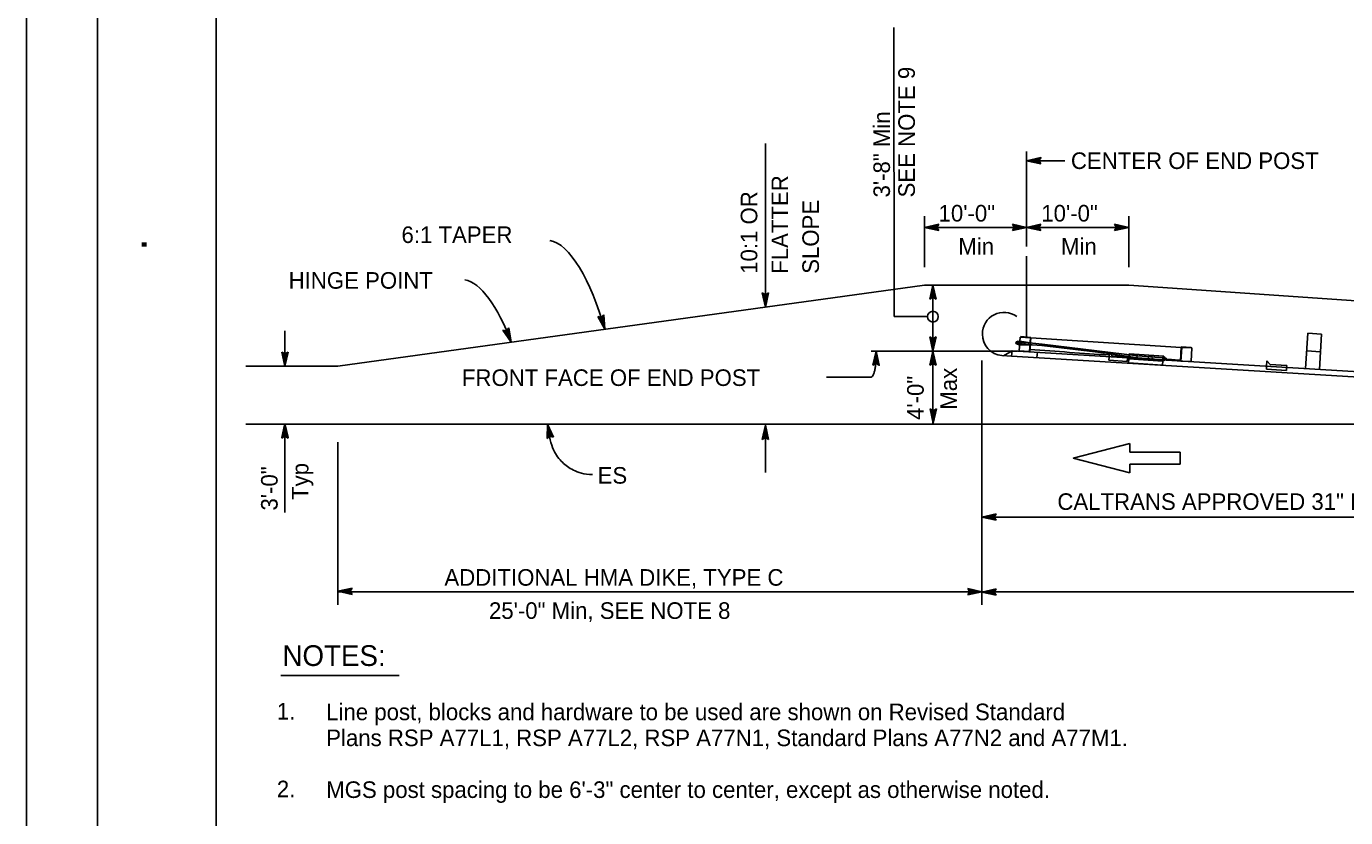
# Model space of a CAD drawing. Extents: x -893 to 867, y -474 to 712.
# Drawn here: x -893 to -337, y -124 to 210 of the extents above; entities that cross this region are included whole.
import ezdxf

# ---------------------------------------------------------------- set-up
doc = ezdxf.new("R2010")
doc.units = 0
for name, color, linetype in [('10 Sheet Format', 7, 'Continuous'), ('56 Stage 3 Anno', 7, 'Continuous'), ('57 Undefined', 7, 'Continuous'), ('60 Nongeo Data', 7, 'Continuous')]:
    doc.layers.add(name, color=color, linetype=linetype)

msp = doc.modelspace()

# ---------------------------------------------------------------- linework, layer by layer
at = {"layer": '10 Sheet Format'}
msp.add_line((-813.45, 643.96), (-813.45, -406.04), dxfattribs=at)
for points in [[(-893.45, -474.04), (866.55, -474.04), (866.55, 711.96), (-893.45, 711.96)], [(-863.43, 668.96), (836.57, 668.96), (836.57, -431.04), (-863.43, -431.04)], [(-863.43, 668.96), (836.57, 668.96), (836.57, -431.04), (-863.43, -431.04)]]:
    msp.add_lwpolyline(points, close=True, dxfattribs=at)
at = {"layer": '56 Stage 3 Anno'}
for p, q in [((-527.44, 209.49), (-527.37, 87.52)), ((-581.68, 160.63), (-581.68, 91.58)), ((-471.49, 153.31), (-455.3, 153.31)), ((-471.49, 153.31), (-471.49, 153.31)), ((-465.49, 154.64), (-465.49, 154.64)), ((-465.49, 151.97), (-465.49, 151.97)), ((-514.58, 129.94), (-514.58, 108.36)), ((-514.58, 129.5), (-514.58, 111.05)), ((-428.42, 129.94), (-428.42, 108.36)), ((-508.58, 126.55), (-514.58, 125.21)), ((-471.5, 125.21), (-514.58, 125.21)), ((-514.58, 125.21), (-514.58, 125.21)), ((-514.58, 125.21), (-508.58, 123.88)), ((-508.8, 126.2), (-513.2, 125.21)), ((-513.19, 125.21), (-508.81, 124.24)), ((-509.03, 125.84), (-511.82, 125.21)), ((-511.82, 125.21), (-508.99, 124.59)), ((-509.21, 125.49), (-510.44, 125.21)), ((-510.44, 125.21), (-509.23, 124.95)), ((-509.38, 125.21), (-508.58, 126.55)), ((-508.58, 123.88), (-509.38, 125.21)), ((-508.58, 126.55), (-508.58, 126.55)), ((-508.58, 123.88), (-508.58, 123.88)), ((-471.5, 125.21), (-477.5, 126.54)), ((-477.5, 126.54), (-477.5, 126.54)), ((-477.5, 126.54), (-476.7, 125.21)), ((-476.7, 125.21), (-477.5, 123.87)), ((-477.5, 123.87), (-471.5, 125.21)), ((-477.5, 123.87), (-477.5, 123.87)), ((-477.28, 124.23), (-472.88, 125.21)), ((-472.89, 125.21), (-477.26, 126.18)), ((-474.26, 125.21), (-477.08, 125.83)), ((-477.05, 124.59), (-474.26, 125.21)), ((-476.87, 124.93), (-475.64, 125.21)), ((-475.64, 125.21), (-476.85, 125.48)), ((-465.5, 126.55), (-471.5, 125.21)), ((-428.42, 125.21), (-471.5, 125.21)), ((-471.5, 125.21), (-471.5, 125.21)), ((-471.5, 125.21), (-465.5, 123.88)), ((-471.5, 125.21), (-471.5, 125.21)), ((-465.71, 126.2), (-470.12, 125.21)), ((-470.11, 125.21), (-465.73, 124.24)), ((-465.95, 125.84), (-468.73, 125.21)), ((-468.73, 125.21), (-465.91, 124.59)), ((-466.12, 125.49), (-467.35, 125.21)), ((-467.35, 125.21), (-466.14, 124.95)), ((-466.3, 125.21), (-465.5, 126.55)), ((-465.5, 123.88), (-466.3, 125.21)), ((-465.5, 126.55), (-465.5, 126.55)), ((-465.5, 123.88), (-465.5, 123.88)), ((-428.42, 125.21), (-434.42, 126.54)), ((-434.42, 126.54), (-434.42, 126.54)), ((-434.42, 126.54), (-433.62, 125.21)), ((-433.62, 125.21), (-434.42, 123.87)), ((-434.42, 123.87), (-428.42, 125.21)), ((-434.42, 123.87), (-434.42, 123.87)), ((-434.2, 124.23), (-429.8, 125.21)), ((-429.81, 125.21), (-434.18, 126.18)), ((-431.18, 125.21), (-434, 125.83)), ((-433.97, 124.59), (-431.18, 125.21)), ((-433.79, 124.93), (-432.56, 125.21)), ((-432.56, 125.21), (-433.77, 125.48)), ((-428.42, 125.21), (-428.42, 125.21)), ((-471.5, 113.01), (-471.5, 108.59)), ((-511.02, 100.88), (-512.35, 94.88)), ((-509.68, 94.88), (-511.02, 100.88)), ((-511.02, 100.88), (-511.02, 100.88)), ((-511.02, 100.88), (-511.02, 73)), ((-581.68, 96.78), (-583.02, 97.58)), ((-583.02, 97.58), (-583.02, 97.58)), ((-583.02, 97.58), (-581.68, 91.58)), ((-582.67, 97.36), (-581.68, 92.96)), ((-582.31, 97.13), (-581.68, 94.34)), ((-581.96, 96.95), (-581.68, 95.72)), ((-581.68, 91.58), (-580.35, 97.58)), ((-580.35, 97.58), (-581.68, 96.78)), ((-581.68, 92.97), (-580.71, 97.34)), ((-581.68, 94.34), (-581.06, 97.17)), ((-581.68, 95.72), (-581.42, 96.93)), ((-580.35, 97.58), (-580.35, 97.58)), ((-512.35, 94.88), (-511.02, 95.68)), ((-512.35, 94.88), (-512.35, 94.88)), ((-511.02, 99.49), (-511.99, 95.12)), ((-511.01, 98.12), (-511.64, 95.3)), ((-511.01, 96.74), (-511.28, 95.53)), ((-510.03, 95.1), (-511.02, 99.5)), ((-511.02, 95.68), (-509.68, 94.88)), ((-510.39, 95.33), (-511.01, 98.12)), ((-510.74, 95.51), (-511.01, 96.74)), ((-509.68, 94.88), (-509.68, 94.88)), ((-581.68, 91.58), (-581.68, 91.58)), ((-650.9, 87.18), (-652.41, 87.59)), ((-652.41, 87.59), (-652.41, 87.59)), ((-652.41, 87.59), (-649.49, 82.18)), ((-652.01, 87.47), (-649.86, 83.5)), ((-651.6, 87.35), (-650.24, 84.83)), ((-651.22, 87.27), (-650.62, 86.16)), ((-649.84, 88.31), (-650.9, 87.18)), ((-650.62, 86.16), (-650.69, 87.4)), ((-650.24, 84.83), (-650.41, 87.72)), ((-649.86, 83.52), (-650.12, 87.99)), ((-649.49, 82.18), (-649.84, 88.31)), ((-649.84, 88.31), (-649.84, 88.31)), ((-513.28, 87.52), (-527.37, 87.52)), ((-784.37, 81.57), (-784.37, 66.57)), ((-690.86, 81.53), (-692.4, 81.76)), ((-692.4, 81.76), (-692.4, 81.76)), ((-692.4, 81.76), (-688.9, 76.71)), ((-691.99, 81.7), (-689.42, 77.99)), ((-691.57, 81.62), (-689.94, 79.27)), ((-691.18, 81.58), (-690.47, 80.55)), ((-689.93, 82.77), (-690.86, 81.53)), ((-690.47, 80.55), (-690.67, 81.77)), ((-689.94, 79.27), (-690.43, 82.12)), ((-689.42, 78), (-690.17, 82.42)), ((-688.9, 76.71), (-689.93, 82.77)), ((-689.93, 82.77), (-689.93, 82.77)), ((-649.49, 82.18), (-649.49, 82.18)), ((-511.02, 78.2), (-512.36, 79)), ((-512.36, 79), (-512.36, 79)), ((-512.36, 79), (-511.02, 73)), ((-512, 78.79), (-511.02, 74.38)), ((-511.64, 78.55), (-511.02, 75.77)), ((-511.29, 78.38), (-511.02, 77.15)), ((-511.02, 73), (-509.69, 79)), ((-509.69, 79), (-511.02, 78.2)), ((-511.02, 75.77), (-510.39, 78.59)), ((-511.02, 77.15), (-510.75, 78.36)), ((-511.01, 74.39), (-510.05, 78.77)), ((-509.69, 79), (-509.69, 79)), ((-784.37, 71.77), (-785.71, 72.57)), ((-785.71, 72.57), (-785.71, 72.57)), ((-785.71, 72.57), (-784.37, 66.57)), ((-785.36, 72.35), (-784.37, 67.95)), ((-784.37, 66.57), (-783.04, 72.57)), ((-783.04, 72.57), (-784.37, 71.77)), ((-783.04, 72.57), (-783.04, 72.57)), ((-688.9, 76.71), (-688.9, 76.71)), ((-475.49, 73), (-537.11, 73)), ((-534.98, 73), (-534.98, 73)), ((-511.02, 73), (-512.35, 67)), ((-511.02, 73), (-512.35, 67)), ((-511.02, 73), (-512.35, 67)), ((-511.02, 73), (-512.35, 67)), ((-511.02, 73), (-511.02, 42.2)), ((-511.02, 73), (-511.02, 73)), ((-509.68, 67), (-511.02, 73)), ((-511.02, 73), (-511.02, 73)), ((-509.68, 67), (-511.02, 73)), ((-511.02, 73), (-511.02, 73)), ((-509.68, 67), (-511.02, 73)), ((-511.02, 73), (-511.02, 73)), ((-509.68, 67), (-511.02, 73)), ((-511.02, 73), (-511.02, 73)), ((-785, 72.12), (-784.37, 69.33)), ((-784.65, 71.94), (-784.38, 70.71)), ((-784.38, 70.71), (-784.11, 71.92)), ((-784.37, 67.96), (-783.4, 72.33)), ((-784.37, 69.33), (-783.75, 72.16)), ((-536.32, 67), (-536.32, 67)), ((-533.65, 67), (-533.65, 67)), ((-512.35, 67), (-511.02, 67.8)), ((-512.35, 67), (-511.02, 67.8)), ((-512.35, 67), (-511.02, 67.8)), ((-512.35, 67), (-511.02, 67.8)), ((-512.35, 67), (-512.35, 67)), ((-512.35, 67), (-512.35, 67)), ((-512.35, 67), (-512.35, 67)), ((-512.35, 67), (-512.35, 67)), ((-511.02, 71.61), (-511.99, 67.24)), ((-511.02, 71.61), (-511.99, 67.24)), ((-511.02, 71.61), (-511.99, 67.24)), ((-511.02, 71.61), (-511.99, 67.24)), ((-511.01, 70.24), (-511.64, 67.42)), ((-511.01, 70.24), (-511.64, 67.42)), ((-511.01, 70.24), (-511.64, 67.42)), ((-511.01, 70.24), (-511.64, 67.42)), ((-511.01, 68.86), (-511.28, 67.65)), ((-511.01, 68.86), (-511.28, 67.65)), ((-511.01, 68.86), (-511.28, 67.65)), ((-511.01, 68.86), (-511.28, 67.65)), ((-510.03, 67.22), (-511.02, 71.62)), ((-510.03, 67.22), (-511.02, 71.62)), ((-510.03, 67.22), (-511.02, 71.62)), ((-510.03, 67.22), (-511.02, 71.62)), ((-511.02, 67.8), (-509.68, 67)), ((-511.02, 67.8), (-509.68, 67)), ((-511.02, 67.8), (-509.68, 67)), ((-511.02, 67.8), (-509.68, 67)), ((-510.39, 67.45), (-511.01, 70.24)), ((-510.39, 67.45), (-511.01, 70.24)), ((-510.39, 67.45), (-511.01, 70.24)), ((-510.39, 67.45), (-511.01, 70.24)), ((-510.74, 67.63), (-511.01, 68.86)), ((-510.74, 67.63), (-511.01, 68.86)), ((-510.74, 67.63), (-511.01, 68.86)), ((-510.74, 67.63), (-511.01, 68.86)), ((-509.68, 67), (-509.68, 67)), ((-509.68, 67), (-509.68, 67)), ((-509.68, 67), (-509.68, 67)), ((-509.68, 67), (-509.68, 67)), ((-490.32, 68.96), (-490.32, -34.04)), ((-784.37, 66.57), (-784.37, 66.57)), ((-510.85, 47.76), (-512.19, 48.56)), ((-512.19, 48.56), (-512.19, 48.56)), ((-512.19, 48.56), (-510.85, 42.56)), ((-511.84, 48.34), (-510.85, 43.94)), ((-511.48, 48.11), (-510.85, 45.32)), ((-511.13, 47.93), (-510.86, 46.7)), ((-510.86, 46.7), (-510.59, 47.91)), ((-510.85, 42.56), (-509.52, 48.56)), ((-509.52, 48.56), (-510.85, 47.76)), ((-510.85, 43.95), (-509.88, 48.32)), ((-510.85, 45.32), (-510.23, 48.14)), ((-509.52, 48.56), (-509.52, 48.56)), ((-784.37, 42.46), (-785.7, 36.46)), ((-784.37, 42.29), (-785.7, 36.29)), ((-784.38, 41.07), (-785.34, 36.69)), ((-784.38, 40.9), (-785.34, 36.52)), ((-784.37, 39.7), (-785, 36.87)), ((-784.37, 39.53), (-785, 36.7)), ((-784.37, 42.46), (-784.37, 4.82)), ((-783.03, 36.46), (-784.37, 42.46)), ((-784.37, 42.46), (-784.37, 42.46)), ((-783.03, 36.29), (-784.37, 42.29)), ((-784.37, 42.29), (-784.37, 42.29)), ((-783.39, 36.68), (-784.37, 41.08)), ((-783.39, 36.51), (-784.37, 40.91)), ((-783.75, 36.91), (-784.37, 39.7)), ((-783.75, 36.74), (-784.37, 39.53)), ((-673.76, 36.05), (-673.68, 42.2)), ((-673.68, 42.2), (-673.68, 42.2)), ((-673.68, 42.2), (-671.14, 36.6)), ((-673.45, 36.33), (-673.4, 40.84)), ((-673.39, 40.83), (-671.54, 36.75)), ((-673.15, 36.64), (-673.12, 39.49)), ((-673.12, 39.49), (-671.92, 36.86)), ((-581.68, 41.7), (-583.01, 35.7)), ((-581.68, 40.31), (-582.65, 35.94)), ((-580.34, 35.7), (-581.68, 41.7)), ((-581.68, 41.7), (-581.68, 41.7)), ((-581.68, 41.7), (-581.68, 21.82)), ((-580.7, 35.92), (-581.68, 40.32)), ((-510.85, 42.56), (-510.85, 42.56)), ((-785.7, 36.46), (-784.37, 37.26)), ((-785.7, 36.29), (-784.37, 37.09)), ((-785.7, 36.46), (-785.7, 36.46)), ((-785.7, 36.29), (-785.7, 36.29)), ((-784.37, 38.31), (-784.64, 37.11)), ((-784.37, 38.14), (-784.64, 36.94)), ((-784.09, 37.08), (-784.37, 38.31)), ((-784.09, 36.92), (-784.37, 38.14)), ((-784.37, 37.26), (-783.03, 36.46)), ((-784.37, 37.09), (-783.03, 36.29)), ((-783.03, 36.46), (-783.03, 36.46)), ((-783.03, 36.29), (-783.03, 36.29)), ((-762.04, 34.53), (-762.04, -34.04)), ((-672.61, 37.11), (-673.76, 36.05)), ((-673.76, 36.05), (-673.76, 36.05)), ((-672.85, 36.88), (-672.83, 38.14)), ((-672.83, 38.14), (-672.32, 37.01)), ((-671.14, 36.6), (-672.61, 37.11)), ((-671.14, 36.6), (-671.14, 36.6)), ((-583.01, 35.7), (-581.68, 36.5)), ((-583.01, 35.7), (-583.01, 35.7)), ((-581.68, 38.94), (-582.31, 36.12)), ((-581.68, 37.56), (-581.95, 36.35)), ((-581.06, 36.15), (-581.68, 38.94)), ((-581.4, 36.33), (-581.68, 37.56)), ((-581.68, 36.5), (-580.34, 35.7)), ((-580.34, 35.7), (-580.34, 35.7)), ((-484.32, 4.32), (-490.32, 2.98)), ((-25.16, 2.98), (-490.32, 2.98)), ((-490.32, 2.98), (-490.32, 2.98)), ((-490.32, 2.98), (-484.32, 1.65)), ((-484.53, 3.96), (-488.94, 2.98)), ((-488.92, 2.98), (-484.55, 2.01)), ((-484.77, 3.6), (-487.55, 2.98)), ((-487.55, 2.98), (-484.73, 2.35)), ((-484.94, 3.26), (-486.17, 2.98)), ((-486.17, 2.98), (-484.96, 2.71)), ((-485.12, 2.98), (-484.32, 4.32)), ((-484.32, 1.65), (-485.12, 2.98)), ((-484.32, 4.32), (-484.32, 4.32)), ((-484.32, 1.65), (-484.32, 1.65)), ((-756.04, -27.03), (-762.04, -28.37)), ((-756.26, -27.38), (-760.66, -28.36)), ((-756.49, -27.74), (-759.28, -28.36)), ((-756.84, -28.37), (-756.04, -27.03)), ((-756.04, -27.03), (-756.04, -27.03)), ((-490.32, -28.54), (-496.32, -27.21)), ((-496.32, -27.21), (-496.32, -27.21)), ((-496.32, -27.21), (-495.52, -28.54)), ((-491.71, -28.53), (-496.08, -27.56)), ((-484.32, -27.37), (-490.32, -28.71)), ((-484.53, -27.72), (-488.94, -28.7)), ((-485.12, -28.71), (-484.32, -27.37)), ((-484.32, -27.37), (-484.32, -27.37)), ((-762.04, -28.37), (-762.04, -28.37)), ((-762.04, -28.37), (-756.04, -29.7)), ((-490.32, -28.54), (-762.04, -28.54)), ((-760.65, -28.37), (-756.27, -29.34)), ((-759.28, -28.36), (-756.45, -28.99)), ((-756.67, -28.09), (-757.9, -28.36)), ((-757.9, -28.36), (-756.69, -28.63)), ((-756.04, -29.7), (-756.84, -28.37)), ((-756.04, -29.7), (-756.04, -29.7)), ((-495.52, -28.54), (-496.32, -29.88)), ((-496.32, -29.88), (-490.32, -28.54)), ((-496.32, -29.88), (-496.32, -29.88)), ((-496.1, -29.52), (-491.7, -28.54)), ((-493.08, -28.54), (-495.9, -27.91)), ((-495.87, -29.16), (-493.08, -28.54)), ((-495.69, -28.81), (-494.46, -28.54)), ((-494.46, -28.54), (-495.67, -28.27)), ((-25.16, -28.54), (-490.32, -28.54)), ((-490.32, -28.54), (-490.32, -28.54)), ((-490.32, -28.71), (-490.32, -28.71)), ((-490.32, -28.71), (-484.32, -30.03)), ((-488.92, -28.71), (-484.55, -29.68)), ((-484.77, -28.08), (-487.55, -28.7)), ((-487.55, -28.7), (-484.73, -29.33)), ((-484.94, -28.43), (-486.17, -28.7)), ((-486.17, -28.7), (-484.96, -28.97)), ((-484.32, -30.03), (-485.12, -28.71)), ((-484.32, -30.03), (-484.32, -30.03))]:
    msp.add_line(p, q, dxfattribs=at)
for points in [[(-465.49, 151.97), (-471.49, 153.31), (-465.49, 154.64), (-465.7, 154.29), (-470.1, 153.31), (-465.7, 152.33), (-465.91, 152.68), (-468.72, 153.31), (-465.91, 153.93), (-466.13, 153.58), (-467.34, 153.31), (-466.12, 153.03), (-466.29, 153.31), (-465.49, 154.64), (-466.29, 153.31)], [(-536.32, 67), (-534.98, 73), (-533.65, 67), (-534.01, 67.22), (-534.98, 71.61), (-535.97, 67.22), (-535.61, 67.43), (-534.98, 70.24), (-534.36, 67.43), (-534.71, 67.64), (-534.98, 68.86), (-535.26, 67.64), (-534.98, 67.8), (-533.65, 67), (-534.98, 67.8)]]:
    msp.add_lwpolyline(points, close=True, dxfattribs=at)
msp.add_circle((-511.02, 87.52), 2.27, dxfattribs=at)
for centre, start_param in [((-664.94, 70.52), 1.736488), ((-700.81, 53.92), 1.978381)]:
    msp.add_ellipse(centre, major_axis=(10.17, -49.17), ratio=0.353145, start_param=start_param, end_param=3.00037, dxfattribs=at)
for points, degree in [([(-555.86, 61.92), (-547.34, 61.92), (-540.09, 61.92), (-534.98, 61.92), (-534.98, 73)], 2), ([(-673.68, 42.2), (-672.86, 36.64), (-671.41, 30.75), (-667.32, 25.73), (-663.2, 22.73), (-658.33, 20.85), (-654.58, 20.85)], 3)]:
    msp.add_open_spline(points, degree=degree, dxfattribs=at)
at = {"layer": '57 Undefined'}
msp.add_line((-786.13, -63.96), (-736.21, -63.96), dxfattribs=at)
at = {"layer": '60 Nongeo Data'}
for p, q in [((-471.5, 157.15), (-471.5, 117.06)), ((-471.5, 109.11), (-471.5, 78.89)), ((-514.58, 100.88), (-762.04, 66.57)), ((-428.42, 100.88), (-514.58, 100.88)), ((-30.45, 73.3), (-428.42, 100.88)), ((-474.22, 78.91), (-474.63, 73.17)), ((-474.22, 78.91), (-469.91, 78.6)), ((-473.89, 79.08), (-473.91, 78.89)), ((-473.89, 79.08), (-469.7, 78.77)), ((-469.91, 78.6), (-470.33, 72.85)), ((-469.7, 78.77), (-470.13, 72.84)), ((-469.72, 78.58), (-406.25, 74.55)), ((-353.77, 65.62), (-352.87, 80.51)), ((-347.95, 65.27), (-347.04, 80.16)), ((-477.63, 73.12), (-481.18, 71.03)), ((-477.81, 70.79), (-477.63, 73.12)), ((-28.29, 45.9), (-477.63, 73.13)), ((-476, 76.25), (-475.95, 76.85)), ((-476, 76.25), (-474.69, 76.14)), ((-475.95, 76.85), (-474.65, 76.75)), ((-475.59, 75.94), (-475.5, 77.11)), ((-475.59, 75.94), (-474.91, 75.89)), ((-475.5, 77.11), (-474.82, 77.05)), ((-474.8, 77.26), (-474.93, 75.67)), ((-474.93, 75.67), (-474.49, 75.64)), ((-474.36, 77.23), (-474.8, 77.26)), ((-474.69, 76.14), (-469.09, 75.7)), ((-474.65, 76.75), (-469.03, 76.3)), ((-474.63, 73.17), (-470.33, 72.85)), ((-474.63, 73.17), (-470.33, 72.85)), ((-474.49, 75.64), (-474.36, 77.23)), ((-469.09, 75.7), (-474.47, 75.64)), ((-469.03, 76.3), (-474.31, 77.2)), ((-469.09, 75.7), (-465.05, 75.38)), ((-469.03, 76.3), (-464.97, 75.98)), ((-467.11, 70.22), (-466.93, 72.55)), ((-464.97, 75.98), (-465.05, 75.38)), ((-465.05, 75.38), (-436.64, 71.92)), ((-464.97, 75.98), (-424.56, 70.95)), ((-436.56, 72.52), (-436.71, 70.46)), ((-436.56, 72.52), (-435.33, 71.06)), ((-406.24, 74.74), (-406.58, 68.8)), ((-406.06, 74.54), (-406.39, 68.79)), ((-402.05, 74.51), (-406.24, 74.74)), ((-401.75, 74.3), (-406.06, 74.54)), ((-401.75, 74.3), (-402.07, 68.55)), ((-402.05, 74.51), (-402.06, 74.31)), ((-481.91, 71.08), (-477.81, 70.79)), ((-28.43, 43.57), (-477.81, 70.79)), ((-436.71, 70.46), (-436.8, 69.18)), ((-429.04, 68.63), (-436.8, 69.18)), ((-435.98, 71.83), (-424.65, 70.09)), ((-428.9, 70.6), (-435.33, 71.06)), ((-428.96, 69.85), (-429.04, 68.63)), ((-428.9, 70.6), (-428.96, 69.85)), ((-428.2, 71.82), (-428.46, 68.09)), ((-414.14, 67.08), (-428.46, 68.09)), ((-414.03, 68.72), (-428.35, 69.73)), ((-413.6, 70.79), (-428.2, 71.82)), ((-413.98, 69.34), (-424.65, 70.09)), ((-413.92, 70.2), (-424.56, 70.95)), ((-413.88, 70.81), (-414.14, 67.08)), ((-412.67, 69.37), (-413.97, 69.46)), ((-412.62, 69.97), (-413.93, 70.07)), ((-413.6, 70.79), (-413.75, 68.7)), ((-413.12, 69.11), (-413.72, 69.16)), ((-413.04, 70.28), (-413.64, 70.32)), ((-413.04, 70.28), (-413.12, 69.11)), ((-412.62, 69.97), (-412.67, 69.37)), ((-402.07, 68.55), (-406.39, 68.79)), ((-370.1, 68.93), (-370.24, 66.69)), ((-370.1, 68.93), (-368.75, 67.35)), ((-361.78, 66.93), (-368.75, 67.35)), ((-361.78, 66.93), (-361.83, 66.11)), ((-762.04, 66.57), (-800.83, 66.57)), ((-370.24, 66.69), (-370.32, 65.31)), ((-361.91, 64.8), (-370.32, 65.31)), ((-361.83, 66.11), (-361.91, 64.8)), ((-47.42, 42.2), (-800.83, 42.2)), ((-451.79, 27.8), (-427.88, 33.94)), ((-427.88, 33.94), (-427.88, 30.3)), ((-427.88, 30.3), (-406.78, 30.3)), ((-406.78, 30.3), (-406.78, 27.8)), ((-427.89, 21.67), (-451.79, 27.8)), ((-406.78, 25.3), (-427.89, 25.3)), ((-427.89, 25.3), (-427.89, 21.67)), ((-406.78, 27.8), (-406.78, 25.3))]:
    msp.add_line(p, q, dxfattribs=at)
for points in [[(-347.04, 80.16), (-352.87, 80.51)], [(-347.5, 72.71), (-353.32, 73.07)]]:
    msp.add_lwpolyline(points, dxfattribs=at)
msp.add_circle((-419.29, 70.15), 0.897, dxfattribs=at)
for centre, radius, start, end in [((-481.03, 80.19), 9.14, 53.9429, 180.0775), ((-481.03, 80.19), 9.14, 180.0775, 264.5121), ((-305.81, 2169.04), 2101.76, 265.51754, 266.43053), ((-424.55, 70.52), 0.438, 91.1438, 256.8798), ((-266.72, 2166.23), 2101.76, 266.02036, 266.1852)]:
    msp.add_arc(centre, radius, start, end, dxfattribs=at)

# ---------------------------------------------------------------- texts
at = {"layer": '10 Sheet Format'}
msp.add_text('.', height=13.78, rotation=270, dxfattribs=at).set_placement((-844.82, 120.51))
at = {"layer": '57 Undefined'}
for s, p in [('SEE NOTE 9', (-518.63, 137.82)), ('3\'-8" Min', (-529.13, 137.82)), ('FLATTER', (-572.1, 105.6)), ('10:1 OR', (-585.1, 105.6)), ('SLOPE', (-559.1, 105.6)), ('4\'-0"', (-514.9, 43.93)), ('Max', (-500.9, 48.26)), ('3\'-0"', (-787.46, 5.71)), ('Typ', (-774.46, 10.17))]:
    msp.add_text(s, height=7, rotation=90, dxfattribs=at).set_placement(p)
for s, height, p in [('CENTER OF END POST', 7, (-452.8, 149.84)), ('10\'-0"', 7, (-508.63, 127.67)), ('10\'-0"', 7, (-465.3, 127.67)), ('6:1 TAPER', 7, (-735.21, 118.6)), ('Min', 7, (-500.3, 113.67)), ('Min', 7, (-456.98, 113.67)), ('HINGE POINT', 7, (-782.82, 99.31)), ('FRONT FACE OF END POST', 7, (-709.73, 58.28)), ('ES', 7, (-652.47, 17.05)), ('CALTRANS APPROVED 31" FLARED TERMINAL SYSTEM END TREATMENT', 7, (-458.51, 5.98)), ('ADDITIONAL HMA DIKE, TYPE C', 7, (-717.1, -26.01)), ('25\'-0" Min, SEE NOTE 8', 7, (-698.31, -40.01)), ('NOTES:', 8.75, (-785.44, -59.88)), ('1.', 7, (-787.8, -82.48)), ('Line post, blocks and hardware to be used are shown on Revised Standard', 7, (-766.97, -82.77)), ('Plans RSP A77L1, RSP A77L2, RSP A77N1, Standard Plans A77N2 and A77M1.', 7, (-766.97, -93.71)), ('2.', 7, (-787.8, -115.29)), ('MGS post spacing to be 6\'-3" center to center, except as otherwise noted.', 7, (-766.97, -115.58))]:
    msp.add_text(s, height=height, dxfattribs=at).set_placement(p)

doc.saveas('drawing.dxf')
